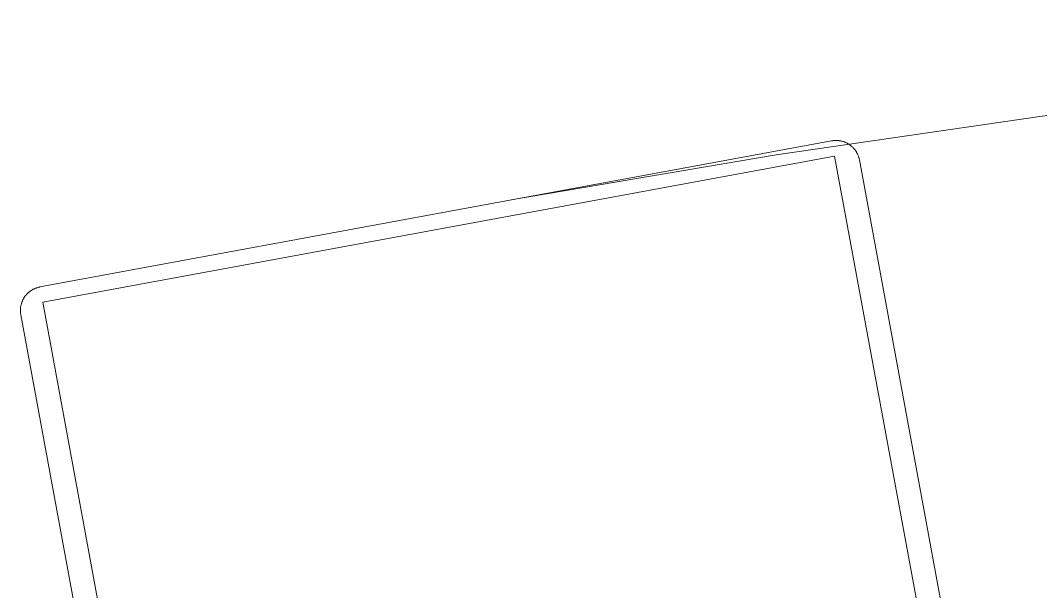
# Model space of a CAD drawing. Header units: millimetres. Extents: x -159872 to 386485, y -250577 to 158966.
# Drawn here: x 177971.7 to 178031.5, y 4292.6 to 4326.1 of the extents above; entities that cross this region are included whole.
import ezdxf

# ---------------------------------------------------------------- set-up
doc = ezdxf.new("R2010")
doc.units = ezdxf.units.MM
doc.layers.get('0').update_dxf_attribs({"lineweight": 25})
doc.layers.add('LDS-equipment-kitchen equipment', color=3, linetype='Continuous', lineweight=13)

# ---------------------------------------------------------------- blocks, each defined once
blk = doc.blocks.new('A$C73be1ed8')
for points in [[(12.712, 672.388, 0), (12.713, 672.422, 0), (12.714, 672.457, 0), (12.716, 672.491, 0), (12.719, 672.525, 0), (12.723, 672.559, 0), (12.727, 672.593, 0), (12.733, 672.627, 0), (12.739, 672.661, 0), (12.746, 672.695, 0), (12.754, 672.728, 0), (12.763, 672.761, 0), (12.772, 672.794, 0), (12.783, 672.827, 0), (12.794, 672.86, 0), (12.806, 672.892, 0), (12.819, 672.924, 0), (12.832, 672.955, 0), (12.847, 672.986, 0), (12.862, 673.017, 0), (12.877, 673.048, 0), (12.894, 673.078, 0), (12.911, 673.108, 0), (12.929, 673.137, 0), (12.948, 673.166, 0), (12.968, 673.194, 0), (12.988, 673.222, 0), (13.008, 673.249, 0), (13.03, 673.276, 0), (13.052, 673.302, 0), (13.075, 673.328, 0), (13.098, 673.353, 0), (13.122, 673.378, 0), (13.147, 673.402, 0), (13.172, 673.425, 0), (13.198, 673.448, 0), (13.224, 673.47, 0), (13.251, 673.492, 0), (13.278, 673.512, 0), (13.306, 673.532, 0), (13.334, 673.552, 0), (13.363, 673.571, 0), (13.392, 673.589, 0), (13.422, 673.606, 0), (13.452, 673.623, 0), (13.483, 673.638, 0), (13.514, 673.653, 0), (13.545, 673.668, 0), (13.576, 673.681, 0), (13.608, 673.694, 0), (13.64, 673.706, 0), (13.673, 673.717, 0), (13.706, 673.728, 0), (13.739, 673.737, 0), (13.772, 673.746, 0), (13.805, 673.754, 0), (13.839, 673.761, 0), (13.873, 673.767, 0), (13.907, 673.773, 0), (13.941, 673.777, 0), (13.975, 673.781, 0), (14.009, 673.784, 0), (14.043, 673.786, 0), (14.078, 673.787, 0), (14.112, 673.788, 0)], [(22.259, 534.567, 0), (19.748, 550.118, 0), (17.619, 565.726, 0), (15.87, 581.381, 0), (14.505, 597.074, 0), (13.523, 612.796, 0), (12.925, 628.537, 0), (12.712, 644.288, 0)], [(14.112, 623.788, 0), (14.078, 623.788, 0), (14.043, 623.79, 0), (14.009, 623.792, 0), (13.975, 623.795, 0), (13.941, 623.798, 0), (13.907, 623.803, 0), (13.873, 623.808, 0), (13.839, 623.815, 0), (13.805, 623.822, 0), (13.772, 623.83, 0), (13.739, 623.839, 0), (13.706, 623.848, 0), (13.673, 623.859, 0), (13.64, 623.87, 0), (13.608, 623.882, 0), (13.576, 623.894, 0), (13.545, 623.908, 0), (13.514, 623.922, 0), (13.483, 623.937, 0), (13.452, 623.953, 0), (13.422, 623.97, 0), (13.392, 623.987, 0), (13.363, 624.005, 0), (13.334, 624.024, 0), (13.306, 624.043, 0), (13.278, 624.063, 0), (13.251, 624.084, 0), (13.224, 624.106, 0), (13.198, 624.128, 0), (13.172, 624.151, 0), (13.147, 624.174, 0), (13.122, 624.198, 0), (13.098, 624.223, 0), (13.075, 624.248, 0), (13.052, 624.273, 0), (13.03, 624.3, 0), (13.008, 624.327, 0), (12.988, 624.354, 0), (12.968, 624.382, 0), (12.948, 624.41, 0), (12.929, 624.439, 0), (12.911, 624.468, 0), (12.894, 624.498, 0), (12.877, 624.528, 0), (12.862, 624.558, 0), (12.847, 624.589, 0), (12.832, 624.621, 0), (12.819, 624.652, 0), (12.806, 624.684, 0), (12.794, 624.716, 0), (12.783, 624.749, 0), (12.772, 624.781, 0), (12.763, 624.814, 0), (12.754, 624.848, 0), (12.746, 624.881, 0), (12.739, 624.915, 0), (12.733, 624.949, 0), (12.727, 624.982, 0), (12.723, 625.016, 0), (12.719, 625.051, 0), (12.716, 625.085, 0), (12.714, 625.119, 0), (12.713, 625.154, 0), (12.712, 625.188, 0)]]:
    blk.add_polyline3d(points)
at = {"transparency": 33554687}
for points in [[(14.112, 673.788, 0), (40.212, 673.788, 0)], [(12.712, 672.388, 0), (12.712, 625.188, 0)], [(13.624, 625.188, 0), (13.624, 672.388, 0)], [(13.624, 672.388, 0), (33.062, 672.388, 0)], [(672.8, 625.188, 0), (13.624, 625.188, 0)], [(14.112, 623.788, 0), (672.312, 623.788, 0)]]:
    blk.add_polyline3d(points, dxfattribs=at)

msp = doc.modelspace()

# ---------------------------------------------------------------- block references
at = {"layer": 'LDS-equipment-kitchen equipment', "xscale": -1, "rotation": 100.4582459913295}
msp.add_blockref('A$C73be1ed8', (178631.73576, 4445.00837, 0), dxfattribs=at)

doc.saveas('drawing.dxf')
